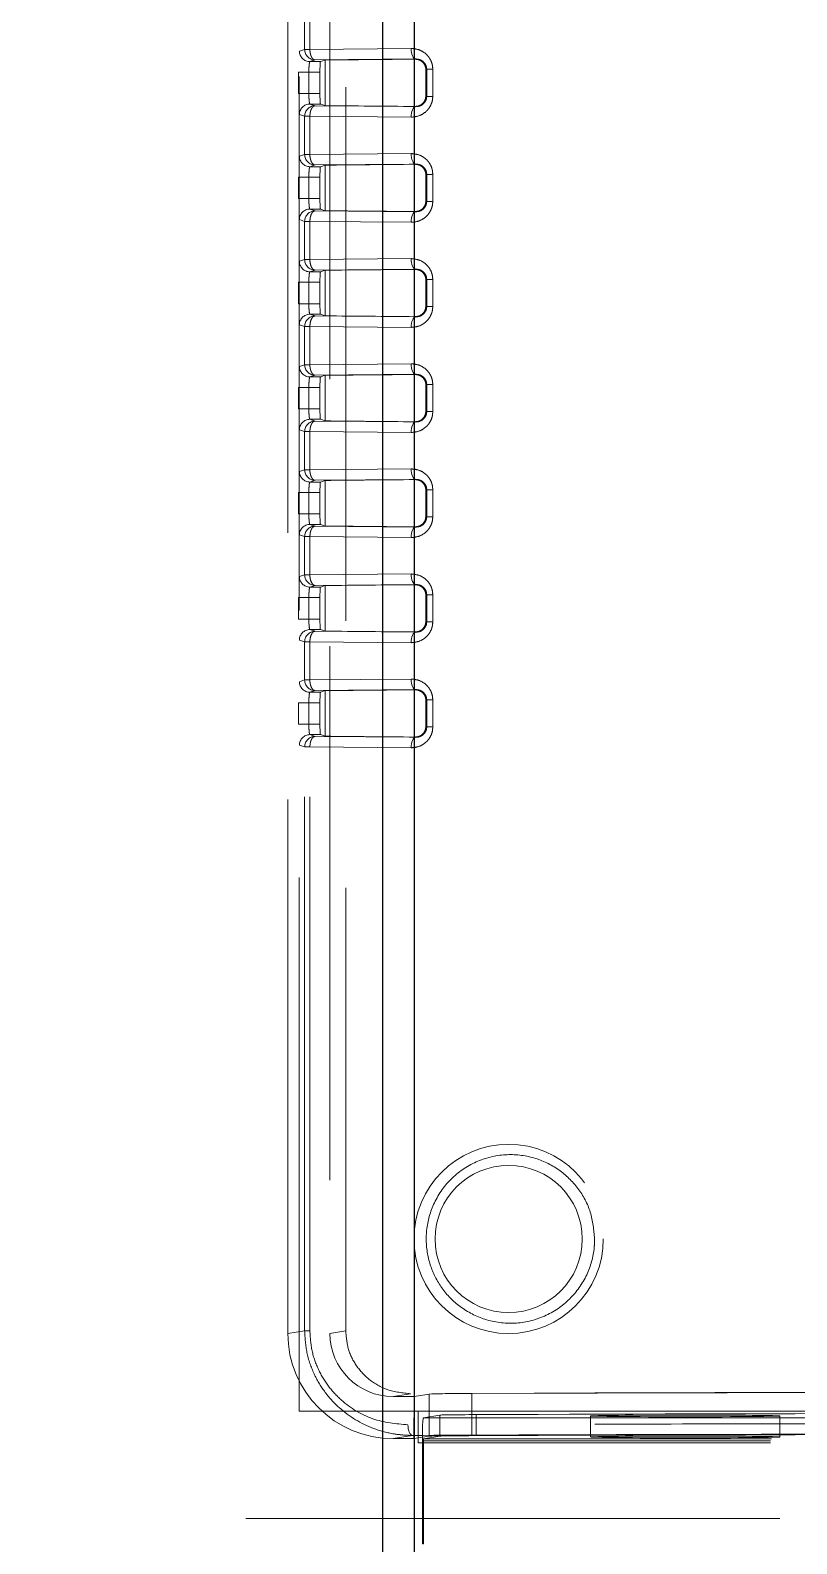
# Model space of a CAD drawing. Header units: millimetres. Extents: x 108 to 5832, y 144 to 4056.
# Drawn here: x 1152.3 to 1188.7, y 1423.6 to 1495.6 of the extents above; entities that cross this region are included whole.
import ezdxf

# ---------------------------------------------------------------- set-up
doc = ezdxf.new("R2010")
doc.units = ezdxf.units.MM
doc.header["$LTSCALE"] = 20
doc.linetypes.add('HIDDEN', pattern=[1.905, 1.27, -0.635])

msp = doc.modelspace()

# ---------------------------------------------------------------- linework, layer by layer
at = {"color": 7, "linetype": 'Continuous', "lineweight": 25}
for p, q in [((1169.002, 1594.914), (1169.002, 1406.314)), ((1170.502, 1593.414), (1170.502, 1407.814))]:
    msp.add_line(p, q, dxfattribs=at)
at = {"color": 1, "linetype": 'HIDDEN', "lineweight": 18}
for p, q in [((1164.502, 1433.612), (1164.502, 1580.621)), ((1166.505, 1580.616), (1166.505, 1433.613)), ((1165.041, 1429.914), (1165.041, 1578.791)), ((1167.253, 1569.114), (1167.253, 1433.738)), ((1165.299, 1494.705), (1165.299, 1496.524)), ((1165.55, 1494.705), (1165.55, 1496.524)), ((1170.361, 1494.749), (1165.55, 1494.705)), ((1165.299, 1494.705), (1165.053, 1494.623)), ((1165.55, 1494.705), (1165.299, 1494.705)), ((1165.552, 1494.123), (1165.798, 1494.205)), ((1166.054, 1494.123), (1165.552, 1494.123)), ((1170.579, 1494.249), (1165.798, 1494.205)), ((1166.284, 1494.199), (1166.054, 1494.123)), ((1166.284, 1494.199), (1166.284, 1492.029)), ((1170.579, 1494.249), (1170.549, 1494.239)), ((1165.002, 1493.623), (1165.002, 1492.606)), ((1165.002, 1493.623), (1165.501, 1493.623)), ((1165.501, 1493.623), (1165.501, 1492.606)), ((1165.501, 1493.623), (1166.028, 1493.623)), ((1166.028, 1492.606), (1166.028, 1493.623)), ((1171.062, 1493.744), (1171.106, 1493.758)), ((1171.062, 1492.485), (1171.062, 1493.744)), ((1171.394, 1493.758), (1171.106, 1493.758)), ((1171.106, 1492.47), (1171.106, 1493.758)), ((1171.394, 1492.47), (1171.394, 1493.758)), ((1165.002, 1492.606), (1165.501, 1492.606)), ((1166.028, 1492.606), (1165.501, 1492.606)), ((1165.552, 1492.106), (1166.054, 1492.106)), ((1165.798, 1492.024), (1165.552, 1492.106)), ((1165.798, 1492.024), (1170.579, 1491.98)), ((1166.054, 1492.106), (1166.284, 1492.029)), ((1170.549, 1491.99), (1170.579, 1491.98)), ((1171.106, 1492.47), (1171.062, 1492.485)), ((1171.394, 1492.47), (1171.106, 1492.47)), ((1165.053, 1491.606), (1165.299, 1491.524)), ((1165.299, 1491.524), (1165.55, 1491.524)), ((1165.299, 1489.705), (1165.299, 1491.524)), ((1165.55, 1489.705), (1165.55, 1491.524)), ((1165.55, 1491.524), (1170.361, 1491.48)), ((1165.299, 1489.705), (1165.053, 1489.623)), ((1165.55, 1489.705), (1165.299, 1489.705)), ((1170.361, 1489.749), (1165.55, 1489.705)), ((1165.552, 1489.123), (1165.798, 1489.205)), ((1166.054, 1489.123), (1165.552, 1489.123)), ((1170.579, 1489.249), (1165.798, 1489.205)), ((1166.284, 1489.199), (1166.054, 1489.123)), ((1166.284, 1489.199), (1166.284, 1487.029)), ((1170.579, 1489.249), (1170.549, 1489.239)), ((1165.002, 1488.623), (1165.002, 1487.606)), ((1165.002, 1488.623), (1165.501, 1488.623)), ((1165.501, 1488.623), (1165.501, 1487.606)), ((1165.501, 1488.623), (1166.028, 1488.623)), ((1166.028, 1487.606), (1166.028, 1488.623)), ((1171.062, 1488.744), (1171.106, 1488.758)), ((1171.062, 1487.485), (1171.062, 1488.744)), ((1171.394, 1488.758), (1171.106, 1488.758)), ((1171.106, 1487.47), (1171.106, 1488.758)), ((1171.394, 1487.47), (1171.394, 1488.758)), ((1165.002, 1487.606), (1165.501, 1487.606)), ((1166.028, 1487.606), (1165.501, 1487.606)), ((1165.798, 1487.024), (1165.552, 1487.106)), ((1165.552, 1487.106), (1166.054, 1487.106)), ((1165.798, 1487.024), (1170.579, 1486.98)), ((1166.054, 1487.106), (1166.284, 1487.029)), ((1170.549, 1486.99), (1170.579, 1486.98)), ((1171.106, 1487.47), (1171.062, 1487.485)), ((1171.394, 1487.47), (1171.106, 1487.47)), ((1165.053, 1486.606), (1165.299, 1486.524)), ((1165.299, 1486.524), (1165.55, 1486.524)), ((1165.299, 1484.705), (1165.299, 1486.524)), ((1165.55, 1484.705), (1165.55, 1486.524)), ((1165.55, 1486.524), (1170.361, 1486.48)), ((1165.299, 1484.705), (1165.053, 1484.623)), ((1165.55, 1484.705), (1165.299, 1484.705)), ((1170.361, 1484.749), (1165.55, 1484.705)), ((1165.552, 1484.123), (1165.798, 1484.205)), ((1166.054, 1484.123), (1165.552, 1484.123)), ((1170.579, 1484.249), (1165.798, 1484.205)), ((1166.284, 1484.199), (1166.054, 1484.123)), ((1166.284, 1484.199), (1166.284, 1482.029)), ((1170.579, 1484.249), (1170.549, 1484.239)), ((1165.002, 1483.623), (1165.002, 1482.606)), ((1165.002, 1483.623), (1165.501, 1483.623)), ((1165.501, 1483.623), (1165.501, 1482.606)), ((1165.501, 1483.623), (1166.028, 1483.623)), ((1166.028, 1482.606), (1166.028, 1483.623)), ((1171.062, 1483.744), (1171.106, 1483.758)), ((1171.062, 1482.485), (1171.062, 1483.744)), ((1171.394, 1483.758), (1171.106, 1483.758)), ((1171.106, 1482.47), (1171.106, 1483.758)), ((1171.394, 1482.47), (1171.394, 1483.758)), ((1165.002, 1482.606), (1165.501, 1482.606)), ((1166.028, 1482.606), (1165.501, 1482.606)), ((1171.106, 1482.47), (1171.062, 1482.485)), ((1165.798, 1482.024), (1165.552, 1482.106)), ((1165.552, 1482.106), (1166.054, 1482.106)), ((1165.798, 1482.024), (1170.579, 1481.98)), ((1166.054, 1482.106), (1166.284, 1482.029)), ((1170.549, 1481.99), (1170.579, 1481.98)), ((1171.394, 1482.47), (1171.106, 1482.47)), ((1165.053, 1481.606), (1165.299, 1481.524)), ((1165.299, 1481.524), (1165.55, 1481.524)), ((1165.299, 1479.705), (1165.299, 1481.524)), ((1165.55, 1479.705), (1165.55, 1481.524)), ((1165.55, 1481.524), (1170.361, 1481.48)), ((1165.299, 1479.705), (1165.053, 1479.623)), ((1165.55, 1479.705), (1165.299, 1479.705)), ((1170.361, 1479.749), (1165.55, 1479.705)), ((1165.552, 1479.123), (1165.798, 1479.205)), ((1166.054, 1479.123), (1165.552, 1479.123)), ((1170.579, 1479.249), (1165.798, 1479.205)), ((1166.284, 1479.199), (1166.054, 1479.123)), ((1166.284, 1479.199), (1166.284, 1477.029)), ((1170.579, 1479.249), (1170.549, 1479.239)), ((1165.002, 1478.623), (1165.002, 1477.606)), ((1165.002, 1478.623), (1165.501, 1478.623)), ((1165.501, 1478.623), (1165.501, 1477.606)), ((1165.501, 1478.623), (1166.028, 1478.623)), ((1166.028, 1477.606), (1166.028, 1478.623)), ((1171.062, 1478.744), (1171.106, 1478.758)), ((1171.062, 1477.485), (1171.062, 1478.744)), ((1171.394, 1478.758), (1171.106, 1478.758)), ((1171.106, 1477.47), (1171.106, 1478.758)), ((1171.394, 1477.47), (1171.394, 1478.758)), ((1165.002, 1477.606), (1165.501, 1477.606)), ((1166.028, 1477.606), (1165.501, 1477.606)), ((1171.106, 1477.47), (1171.062, 1477.485)), ((1171.394, 1477.47), (1171.106, 1477.47)), ((1165.552, 1477.106), (1166.054, 1477.106)), ((1165.798, 1477.024), (1165.552, 1477.106)), ((1165.798, 1477.024), (1170.579, 1476.979)), ((1166.054, 1477.106), (1166.284, 1477.029)), ((1170.549, 1476.99), (1170.579, 1476.979)), ((1165.053, 1476.606), (1165.299, 1476.524)), ((1165.299, 1476.524), (1165.55, 1476.524)), ((1165.299, 1474.705), (1165.299, 1476.524)), ((1165.55, 1474.705), (1165.55, 1476.524)), ((1165.55, 1476.524), (1170.361, 1476.48)), ((1165.299, 1474.705), (1165.053, 1474.623)), ((1165.55, 1474.705), (1165.299, 1474.705)), ((1170.361, 1474.749), (1165.55, 1474.705)), ((1165.552, 1474.123), (1165.798, 1474.205)), ((1166.054, 1474.123), (1165.552, 1474.123)), ((1170.579, 1474.249), (1165.798, 1474.205)), ((1166.284, 1474.199), (1166.054, 1474.123)), ((1166.284, 1474.199), (1166.284, 1472.029)), ((1170.579, 1474.249), (1170.549, 1474.239)), ((1165.002, 1473.623), (1165.002, 1472.606)), ((1165.002, 1473.623), (1165.501, 1473.623)), ((1165.501, 1473.623), (1165.501, 1472.606)), ((1165.501, 1473.623), (1166.028, 1473.623)), ((1166.028, 1472.606), (1166.028, 1473.623)), ((1171.062, 1473.744), (1171.106, 1473.758)), ((1171.062, 1472.485), (1171.062, 1473.744)), ((1171.394, 1473.758), (1171.106, 1473.758)), ((1171.106, 1472.47), (1171.106, 1473.758)), ((1171.394, 1472.47), (1171.394, 1473.758)), ((1165.002, 1472.606), (1165.501, 1472.606)), ((1166.028, 1472.606), (1165.501, 1472.606)), ((1171.106, 1472.47), (1171.062, 1472.485)), ((1171.394, 1472.47), (1171.106, 1472.47)), ((1165.552, 1472.106), (1166.054, 1472.106)), ((1165.798, 1472.024), (1165.552, 1472.106)), ((1165.798, 1472.024), (1170.579, 1471.979)), ((1166.054, 1472.106), (1166.284, 1472.029)), ((1170.549, 1471.99), (1170.579, 1471.979)), ((1165.053, 1471.606), (1165.299, 1471.524)), ((1165.299, 1471.524), (1165.55, 1471.524)), ((1165.299, 1469.705), (1165.299, 1471.524)), ((1165.55, 1469.705), (1165.55, 1471.524)), ((1165.55, 1471.524), (1170.361, 1471.48)), ((1165.299, 1469.705), (1165.053, 1469.623)), ((1165.55, 1469.705), (1165.299, 1469.705)), ((1170.361, 1469.749), (1165.55, 1469.705)), ((1165.552, 1469.123), (1165.798, 1469.205)), ((1166.054, 1469.123), (1165.552, 1469.123)), ((1170.579, 1469.249), (1165.798, 1469.205)), ((1166.284, 1469.199), (1166.054, 1469.123)), ((1166.284, 1469.199), (1166.284, 1467.029)), ((1170.579, 1469.249), (1170.549, 1469.239)), ((1165.002, 1468.623), (1165.002, 1467.606)), ((1165.002, 1468.623), (1165.501, 1468.623)), ((1165.501, 1468.623), (1165.501, 1467.606)), ((1165.501, 1468.623), (1166.028, 1468.623)), ((1166.028, 1467.606), (1166.028, 1468.623)), ((1171.062, 1468.743), (1171.106, 1468.758)), ((1171.062, 1467.485), (1171.062, 1468.743)), ((1171.394, 1468.758), (1171.106, 1468.758)), ((1171.106, 1467.47), (1171.106, 1468.758)), ((1171.394, 1467.47), (1171.394, 1468.758)), ((1165.002, 1467.606), (1165.501, 1467.606)), ((1166.028, 1467.606), (1165.501, 1467.606)), ((1171.106, 1467.47), (1171.062, 1467.485)), ((1171.394, 1467.47), (1171.106, 1467.47)), ((1165.552, 1467.106), (1166.054, 1467.106)), ((1165.798, 1467.024), (1165.552, 1467.106)), ((1165.798, 1467.024), (1170.579, 1466.979)), ((1166.054, 1467.106), (1166.284, 1467.029)), ((1170.549, 1466.99), (1170.579, 1466.979)), ((1165.053, 1466.606), (1165.299, 1466.524)), ((1165.299, 1466.524), (1165.55, 1466.524)), ((1165.299, 1464.705), (1165.299, 1466.524)), ((1165.55, 1464.705), (1165.55, 1466.524)), ((1165.55, 1466.524), (1170.361, 1466.48)), ((1165.299, 1464.705), (1165.053, 1464.623)), ((1165.55, 1464.705), (1165.299, 1464.705)), ((1170.361, 1464.749), (1165.55, 1464.705)), ((1165.552, 1464.123), (1165.798, 1464.205)), ((1166.054, 1464.123), (1165.552, 1464.123)), ((1170.579, 1464.249), (1165.798, 1464.205)), ((1166.284, 1464.199), (1166.054, 1464.123)), ((1166.284, 1464.199), (1166.284, 1462.029)), ((1170.579, 1464.249), (1170.549, 1464.239)), ((1165.002, 1463.623), (1165.002, 1462.606)), ((1165.002, 1463.623), (1165.501, 1463.623)), ((1165.501, 1463.623), (1165.501, 1462.606)), ((1165.501, 1463.623), (1166.028, 1463.623)), ((1166.028, 1462.606), (1166.028, 1463.623)), ((1171.062, 1463.743), (1171.106, 1463.758)), ((1171.062, 1462.485), (1171.062, 1463.743)), ((1171.394, 1463.758), (1171.106, 1463.758)), ((1171.106, 1462.47), (1171.106, 1463.758)), ((1171.394, 1462.47), (1171.394, 1463.758)), ((1165.002, 1462.606), (1165.501, 1462.606)), ((1166.028, 1462.606), (1165.501, 1462.606)), ((1171.106, 1462.47), (1171.062, 1462.485)), ((1171.394, 1462.47), (1171.106, 1462.47)), ((1165.053, 1461.606), (1165.299, 1461.524)), ((1165.798, 1462.024), (1165.552, 1462.106)), ((1165.552, 1462.106), (1166.054, 1462.106)), ((1165.798, 1462.024), (1170.579, 1461.979)), ((1166.054, 1462.106), (1166.284, 1462.029)), ((1170.549, 1461.99), (1170.579, 1461.979)), ((1165.299, 1461.524), (1165.55, 1461.524)), ((1165.299, 1433.745), (1165.299, 1461.524)), ((1165.55, 1433.745), (1165.55, 1461.524)), ((1165.55, 1461.524), (1170.361, 1461.48)), ((1164.502, 1433.612), (1165.299, 1433.745)), ((1165.55, 1433.745), (1165.299, 1433.745)), ((1166.505, 1433.613), (1167.253, 1433.738)), ((1169.508, 1430.614), (1170.342, 1430.753)), ((1170.502, 1430.614), (1171.227, 1430.735)), ((1171.227, 1430.735), (1171.227, 1428.735)), ((1173.255, 1430.761), (1173.255, 1428.761)), ((1169.508, 1430.614), (1170.502, 1430.614)), ((1170.502, 1430.614), (1170.501, 1428.614)), ((1169.002, 1429.914), (1165.041, 1429.914)), ((1169.002, 1429.914), (1419.002, 1429.914)), ((1170.702, 1428.414), (1170.702, 1429.914)), ((1170.949, 1429.605), (1171.727, 1429.735)), ((1170.949, 1429.605), (1416.055, 1429.605)), ((1171.727, 1428.735), (1171.727, 1429.735)), ((1173.465, 1429.757), (1173.465, 1428.757)), ((1178.902, 1429.694), (1178.902, 1428.694)), ((1187.902, 1428.694), (1187.902, 1429.694)), ((1169.507, 1428.614), (1170.431, 1428.768)), ((1170.501, 1428.614), (1169.507, 1428.614)), ((1171.227, 1428.735), (1170.501, 1428.614)), ((1416.107, 1428.605), (1170.898, 1428.605)), ((1170.898, 1423.614), (1170.898, 1428.605)), ((1170.955, 1428.606), (1170.95, 1428.506)), ((1170.95, 1428.506), (1170.95, 1428.414)), ((1416.055, 1428.506), (1170.95, 1428.506)), ((1171.727, 1428.735), (1170.955, 1428.606)), ((1416.05, 1428.606), (1170.955, 1428.606)), ((1170.95, 1428.414), (1170.702, 1428.414)), ((1170.95, 1428.414), (1170.95, 1423.614)), ((1416.055, 1428.414), (1170.95, 1428.414)), ((1454.602, 1424.814), (1131.502, 1424.814)), ((1170.898, 1423.614), (1170.95, 1423.614))]:
    msp.add_line(p, q, dxfattribs=at)
at = {"color": 1, "linetype": 'HIDDEN', "lineweight": 18, "flags": 128}
for points in [[(1170.361, 1494.749), (1170.366, 1494.652), (1170.379, 1494.559), (1170.399, 1494.473), (1170.426, 1494.398), (1170.459, 1494.336), (1170.497, 1494.289), (1170.537, 1494.26), (1170.579, 1494.249)], [(1170.361, 1491.48), (1170.366, 1491.576), (1170.379, 1491.669), (1170.399, 1491.755), (1170.426, 1491.83), (1170.459, 1491.893), (1170.497, 1491.939), (1170.537, 1491.969), (1170.579, 1491.98)], [(1170.361, 1489.749), (1170.366, 1489.652), (1170.379, 1489.559), (1170.399, 1489.473), (1170.426, 1489.398), (1170.459, 1489.336), (1170.497, 1489.289), (1170.537, 1489.26), (1170.579, 1489.249)], [(1170.361, 1486.48), (1170.366, 1486.576), (1170.379, 1486.669), (1170.399, 1486.755), (1170.426, 1486.83), (1170.459, 1486.893), (1170.497, 1486.939), (1170.537, 1486.969), (1170.579, 1486.98)], [(1170.361, 1484.749), (1170.366, 1484.652), (1170.379, 1484.559), (1170.399, 1484.473), (1170.426, 1484.398), (1170.459, 1484.336), (1170.497, 1484.289), (1170.537, 1484.26), (1170.579, 1484.249)], [(1170.361, 1481.48), (1170.366, 1481.576), (1170.379, 1481.669), (1170.399, 1481.755), (1170.426, 1481.83), (1170.459, 1481.893), (1170.497, 1481.939), (1170.537, 1481.969), (1170.579, 1481.98)], [(1170.361, 1479.749), (1170.366, 1479.652), (1170.379, 1479.559), (1170.399, 1479.473), (1170.426, 1479.398), (1170.459, 1479.336), (1170.497, 1479.289), (1170.537, 1479.26), (1170.579, 1479.249)], [(1170.361, 1476.48), (1170.366, 1476.576), (1170.379, 1476.669), (1170.399, 1476.755), (1170.426, 1476.83), (1170.459, 1476.893), (1170.497, 1476.939), (1170.537, 1476.969), (1170.579, 1476.979)], [(1170.361, 1474.749), (1170.366, 1474.652), (1170.379, 1474.559), (1170.399, 1474.473), (1170.426, 1474.398), (1170.459, 1474.336), (1170.497, 1474.289), (1170.537, 1474.26), (1170.579, 1474.249)], [(1170.361, 1471.48), (1170.366, 1471.576), (1170.379, 1471.669), (1170.399, 1471.755), (1170.426, 1471.83), (1170.459, 1471.893), (1170.497, 1471.939), (1170.537, 1471.969), (1170.579, 1471.979)], [(1170.361, 1469.749), (1170.366, 1469.652), (1170.379, 1469.559), (1170.399, 1469.473), (1170.426, 1469.398), (1170.459, 1469.336), (1170.497, 1469.289), (1170.537, 1469.26), (1170.579, 1469.249)], [(1170.361, 1466.48), (1170.366, 1466.576), (1170.379, 1466.669), (1170.399, 1466.755), (1170.426, 1466.83), (1170.459, 1466.893), (1170.497, 1466.939), (1170.537, 1466.969), (1170.579, 1466.979)], [(1170.361, 1464.749), (1170.366, 1464.652), (1170.379, 1464.559), (1170.399, 1464.473), (1170.426, 1464.398), (1170.459, 1464.336), (1170.497, 1464.289), (1170.537, 1464.26), (1170.579, 1464.249)], [(1170.361, 1461.48), (1170.366, 1461.576), (1170.379, 1461.669), (1170.399, 1461.755), (1170.426, 1461.83), (1170.459, 1461.893), (1170.497, 1461.939), (1170.537, 1461.969), (1170.579, 1461.979)], [(1173.255, 1430.761), (1176.218, 1430.772), (1179.233, 1430.783), (1182.295, 1430.792), (1185.398, 1430.799), (1188.537, 1430.806), (1191.706, 1430.812), (1194.9, 1430.816), (1198.112, 1430.819)], [(1170.212, 1429.268), (1170.217, 1429.171), (1170.229, 1429.078), (1170.25, 1428.992), (1170.277, 1428.916), (1170.31, 1428.854), (1170.348, 1428.807), (1170.389, 1428.778), (1170.431, 1428.768)], [(1198.112, 1428.819), (1194.9, 1428.816), (1191.706, 1428.812), (1188.537, 1428.806), (1185.398, 1428.8), (1182.295, 1428.792), (1179.233, 1428.783), (1176.218, 1428.773), (1173.255, 1428.761)]]:
    msp.add_lwpolyline(points, dxfattribs=at)
at = {"color": 1, "linetype": 'HIDDEN', "lineweight": 18}
for radius in [4.5, 3.5]:
    msp.add_circle((1175.002, 1438.114), radius, dxfattribs=at)
for centre, radius, start, end in [((1165.553, 1494.623), 0.5, 180.03889, 269.88592), ((1165.799, 1494.705), 0.5, 180.02516, 269.89965), ((1165.553, 1491.606), 0.5, 90.08687, 179.97465), ((1165.799, 1491.523), 0.5, 90.11408, 179.96111), ((1165.799, 1489.705), 0.5, 180.02516, 269.89965), ((1165.553, 1489.623), 0.5, 180.03889, 269.88592), ((1165.553, 1486.606), 0.5, 90.08687, 179.97465), ((1165.799, 1486.523), 0.5, 90.11408, 179.96111), ((1165.799, 1484.705), 0.5, 180.02516, 269.89965), ((1165.553, 1484.623), 0.5, 180.03889, 269.88592), ((1165.553, 1481.606), 0.5, 90.08687, 179.97465), ((1165.799, 1481.523), 0.5, 90.11408, 179.96111), ((1165.553, 1479.623), 0.5, 180.03889, 269.88592), ((1165.799, 1479.705), 0.5, 180.02516, 269.89965), ((1165.553, 1476.606), 0.5, 90.08687, 179.97465), ((1165.799, 1476.523), 0.5, 90.11408, 179.96111), ((1165.553, 1474.623), 0.5, 180.03889, 269.88592), ((1165.799, 1474.705), 0.5, 180.02516, 269.89965), ((1165.553, 1471.606), 0.5, 90.08687, 179.97465), ((1165.799, 1471.523), 0.5, 90.11408, 179.96111), ((1165.553, 1469.623), 0.5, 180.03889, 269.88592), ((1165.799, 1469.705), 0.5, 180.02516, 269.89965), ((1165.553, 1466.605), 0.5, 90.09257, 179.96895), ((1165.799, 1466.523), 0.5, 90.11408, 179.96111), ((1165.553, 1464.623), 0.5, 180.03889, 269.88592), ((1165.799, 1464.705), 0.5, 180.01738, 269.90744), ((1165.553, 1461.606), 0.5, 90.09256, 179.98262), ((1165.799, 1461.523), 0.5, 90.11408, 179.96111), ((1172.961, 1375.064), 55.698, 89.69774, 91.78412), ((1172.956, 1373.234), 55.528, 89.69117, 91.78396)]:
    msp.add_arc(centre, radius, start, end, dxfattribs=at)
for centre, major_axis, ratio, start_param, end_param in [((1166.054, 1493.623), (0, 0.5), 0.052408, 0.017453, 1.570796), ((1204.502, 1493.028), (77.227, 0), 0.017455, 2.026013, 2.088502), ((1166.054, 1492.606), (0, 0.5), 0.052408, 1.570796, 3.124139), ((1204.502, 1493.2), (77.227, 0), 0.017455, 4.194684, 4.257172), ((1166.054, 1488.623), (0, 0.5), 0.052408, 0.017453, 1.570796), ((1204.502, 1488.028), (77.227, 0), 0.017455, 2.026013, 2.088502), ((1166.054, 1487.606), (0, 0.5), 0.052408, 1.570796, 3.124139), ((1204.502, 1488.2), (77.227, 0), 0.017455, 4.194684, 4.257172), ((1166.054, 1483.623), (0, 0.5), 0.052408, 0.017453, 1.570796), ((1204.502, 1483.028), (77.227, 0), 0.017455, 2.026013, 2.088502), ((1166.054, 1482.606), (0, 0.5), 0.052408, 1.570796, 3.124139), ((1204.502, 1483.2), (77.227, 0), 0.017455, 4.194684, 4.257172), ((1166.054, 1478.623), (0, 0.5), 0.052408, 0.017453, 1.570796), ((1204.502, 1478.028), (77.227, 0), 0.017455, 2.026013, 2.088502), ((1166.054, 1477.606), (0, 0.5), 0.052408, 1.570796, 3.124139), ((1204.502, 1478.2), (77.227, 0), 0.017455, 4.194684, 4.257172), ((1166.054, 1473.623), (0, 0.5), 0.052408, 0.017453, 1.570796), ((1204.502, 1473.028), (77.227, 0), 0.017455, 2.026013, 2.088502), ((1166.054, 1472.606), (0, 0.5), 0.052408, 1.570796, 3.124139), ((1204.502, 1473.2), (77.227, 0), 0.017455, 4.194684, 4.257172), ((1166.054, 1468.623), (0, 0.5), 0.052408, 0.017453, 1.570796), ((1204.502, 1468.028), (77.227, 0), 0.017455, 2.026013, 2.088502), ((1166.054, 1467.606), (0, 0.5), 0.052408, 1.570796, 3.124139), ((1204.502, 1468.2), (77.227, 0), 0.017455, 4.194684, 4.257172), ((1166.054, 1463.623), (0, 0.5), 0.052408, 0.017453, 1.570796), ((1204.502, 1463.028), (77.227, 0), 0.017455, 2.026013, 2.088502), ((1166.054, 1462.606), (0, 0.5), 0.052408, 1.570796, 3.124139), ((1204.502, 1463.2), (77.227, 0), 0.017455, 4.194684, 4.257172), ((1169.509, 1433.614), (4.939, 0.822), 0.998592, 2.976816, 4.547156), ((1169.509, 1433.614), (2.963, 0.493), 0.998592, 2.976816, 4.547156), ((1204.502, 1430.159), (76.227, 0), 0.008727, 1.570796, 2.035478), ((1170.95, 1428.605), (0, 1), 0.052408, 0.008727, 1.570796), ((1174.722, 1429.733), (3, 0), 0.008727, 2.003395, 3.089233), ((1205.002, 1429.161), (75.227, 0), 0.008727, 1.662219, 2.003395), ((1174.722, 1428.733), (3, 0), 0.008727, 2.003395, 3.089233), ((1205.002, 1428.161), (75.227, 0), 0.008727, 1.662219, 2.003395)]:
    msp.add_ellipse(centre, major_axis=major_axis, ratio=ratio, start_param=start_param, end_param=end_param, dxfattribs=at)
for centre in [(1183.402, 1429.694), (1183.402, 1428.694)]:
    msp.add_ellipse(centre, major_axis=(4.5, 0), ratio=0.008727, dxfattribs=at)
for points, knots in [([(1171.394, 1493.758), (1171.389, 1493.828), (1171.381, 1493.968), (1171.311, 1494.166), (1171.207, 1494.343), (1171.025, 1494.539), (1170.74, 1494.714), (1170.487, 1494.737), (1170.361, 1494.749)], [0, 0, 0, 0, 0.12486, 0.25045, 0.373895, 0.500774, 0.75036, 1, 1, 1, 1]), ([(1165.552, 1494.123), (1165.548, 1494.119), (1165.541, 1494.113), (1165.528, 1494.066), (1165.514, 1493.973), (1165.503, 1493.815), (1165.502, 1493.686), (1165.501, 1493.623)], [0, 0, 0, 0, 0.154253, 0.289445, 0.50163, 0.757552, 1, 1, 1, 1]), ([(1165.798, 1494.205), (1165.798, 1494.205), (1165.797, 1494.205), (1165.794, 1494.205), (1165.787, 1494.206), (1165.773, 1494.208), (1165.745, 1494.216), (1165.709, 1494.238), (1165.665, 1494.283), (1165.618, 1494.357), (1165.58, 1494.461), (1165.555, 1494.582), (1165.551, 1494.661), (1165.55, 1494.705)], [0, 0, 0, 0, 0.00299, 0.008179, 0.025073, 0.057514, 0.116913, 0.24049, 0.347794, 0.500436, 0.694074, 0.833019, 1, 1, 1, 1]), ([(1170.549, 1494.239), (1170.613, 1494.233), (1170.741, 1494.22), (1170.909, 1494.115), (1171.022, 1493.964), (1171.06, 1493.83), (1171.062, 1493.759), (1171.062, 1493.744)], [0, 0, 0, 0, 0.255148, 0.511098, 0.744339, 0.946102, 1, 1, 1, 1]), ([(1171.106, 1493.758), (1171.104, 1493.791), (1171.1, 1493.859), (1171.066, 1493.957), (1171.013, 1494.048), (1170.916, 1494.149), (1170.768, 1494.234), (1170.643, 1494.244), (1170.579, 1494.249)], [0, 0, 0, 0, 0.101665, 0.209651, 0.327829, 0.459149, 0.722438, 1, 1, 1, 1]), ([(1165.501, 1492.606), (1165.502, 1492.543), (1165.503, 1492.413), (1165.514, 1492.255), (1165.528, 1492.163), (1165.541, 1492.115), (1165.548, 1492.109), (1165.552, 1492.106)], [0, 0, 0, 0, 0.242441, 0.498356, 0.710504, 0.845693, 1, 1, 1, 1]), ([(1165.55, 1491.524), (1165.553, 1491.582), (1165.558, 1491.673), (1165.587, 1491.79), (1165.62, 1491.872), (1165.661, 1491.94), (1165.718, 1492.004), (1165.768, 1492.016), (1165.798, 1492.024)], [0, 0, 0, 0, 0.2228234, 0.3514095, 0.5000818, 0.6187643, 0.7604066, 1, 1, 1, 1]), ([(1170.361, 1491.48), (1170.487, 1491.491), (1170.739, 1491.515), (1171.024, 1491.689), (1171.206, 1491.885), (1171.31, 1492.062), (1171.381, 1492.26), (1171.389, 1492.4), (1171.394, 1492.47)], [0, 0, 0, 0, 0.249563, 0.4985836, 0.6252374, 0.7489073, 0.8747107, 1, 1, 1, 1]), ([(1171.062, 1492.485), (1171.057, 1492.434), (1171.048, 1492.332), (1170.976, 1492.196), (1170.868, 1492.085), (1170.721, 1492.005), (1170.609, 1491.995), (1170.549, 1491.99)], [0, 0, 0, 0, 0.181683, 0.363027, 0.552222, 0.762877, 1, 1, 1, 1]), ([(1170.579, 1491.98), (1170.643, 1491.985), (1170.768, 1491.994), (1170.916, 1492.079), (1171.012, 1492.18), (1171.066, 1492.271), (1171.1, 1492.369), (1171.104, 1492.437), (1171.106, 1492.47)], [0, 0, 0, 0, 0.277491, 0.540403, 0.671837, 0.790201, 0.898217, 1, 1, 1, 1]), ([(1165.798, 1489.205), (1165.798, 1489.205), (1165.797, 1489.205), (1165.794, 1489.205), (1165.787, 1489.206), (1165.773, 1489.208), (1165.745, 1489.216), (1165.709, 1489.238), (1165.665, 1489.283), (1165.618, 1489.357), (1165.58, 1489.461), (1165.555, 1489.582), (1165.551, 1489.661), (1165.55, 1489.705)], [0, 0, 0, 0, 0.00299, 0.008179, 0.025073, 0.057514, 0.116913, 0.24049, 0.347794, 0.500436, 0.694074, 0.833019, 1, 1, 1, 1]), ([(1171.394, 1488.758), (1171.389, 1488.828), (1171.381, 1488.968), (1171.311, 1489.166), (1171.207, 1489.343), (1171.025, 1489.539), (1170.74, 1489.714), (1170.487, 1489.737), (1170.361, 1489.749)], [0, 0, 0, 0, 0.124861, 0.250385, 0.37389, 0.500771, 0.750358, 1, 1, 1, 1]), ([(1165.552, 1489.123), (1165.548, 1489.119), (1165.541, 1489.113), (1165.528, 1489.066), (1165.514, 1488.973), (1165.503, 1488.815), (1165.502, 1488.686), (1165.501, 1488.623)], [0, 0, 0, 0, 0.154278, 0.289422, 0.501614, 0.757544, 1, 1, 1, 1]), ([(1170.549, 1489.239), (1170.613, 1489.233), (1170.741, 1489.22), (1170.909, 1489.115), (1171.022, 1488.964), (1171.06, 1488.83), (1171.062, 1488.759), (1171.062, 1488.744)], [0, 0, 0, 0, 0.255148, 0.511098, 0.744339, 0.946102, 1, 1, 1, 1]), ([(1171.106, 1488.758), (1171.104, 1488.791), (1171.1, 1488.859), (1171.066, 1488.957), (1171.013, 1489.048), (1170.916, 1489.149), (1170.768, 1489.234), (1170.643, 1489.244), (1170.579, 1489.249)], [0, 0, 0, 0, 0.101665, 0.209651, 0.327829, 0.459149, 0.722438, 1, 1, 1, 1]), ([(1165.501, 1487.606), (1165.502, 1487.543), (1165.503, 1487.413), (1165.514, 1487.255), (1165.528, 1487.163), (1165.541, 1487.115), (1165.548, 1487.109), (1165.552, 1487.106)], [0, 0, 0, 0, 0.242441, 0.498356, 0.710504, 0.845693, 1, 1, 1, 1]), ([(1165.55, 1486.524), (1165.553, 1486.582), (1165.558, 1486.673), (1165.587, 1486.79), (1165.62, 1486.872), (1165.661, 1486.94), (1165.718, 1487.004), (1165.768, 1487.016), (1165.798, 1487.024)], [0, 0, 0, 0, 0.222827, 0.351277, 0.500073, 0.618758, 0.760402, 1, 1, 1, 1]), ([(1170.361, 1486.48), (1170.487, 1486.491), (1170.739, 1486.515), (1171.024, 1486.689), (1171.206, 1486.885), (1171.31, 1487.062), (1171.381, 1487.26), (1171.389, 1487.4), (1171.394, 1487.47)], [0, 0, 0, 0, 0.249563, 0.4985836, 0.6252374, 0.7489073, 0.8747107, 1, 1, 1, 1]), ([(1171.062, 1487.485), (1171.057, 1487.434), (1171.048, 1487.332), (1170.976, 1487.196), (1170.868, 1487.085), (1170.721, 1487.005), (1170.609, 1486.995), (1170.549, 1486.99)], [0, 0, 0, 0, 0.181671, 0.363005, 0.552187, 0.762891, 1, 1, 1, 1]), ([(1170.579, 1486.98), (1170.643, 1486.985), (1170.768, 1486.994), (1170.916, 1487.079), (1171.012, 1487.18), (1171.066, 1487.271), (1171.1, 1487.369), (1171.104, 1487.437), (1171.106, 1487.47)], [0, 0, 0, 0, 0.277491, 0.540403, 0.671837, 0.790201, 0.898217, 1, 1, 1, 1]), ([(1165.798, 1484.205), (1165.798, 1484.205), (1165.797, 1484.205), (1165.794, 1484.205), (1165.787, 1484.206), (1165.773, 1484.208), (1165.745, 1484.216), (1165.709, 1484.238), (1165.665, 1484.283), (1165.618, 1484.357), (1165.58, 1484.46), (1165.555, 1484.582), (1165.551, 1484.661), (1165.55, 1484.705)], [0, 0, 0, 0, 0.00299, 0.008178, 0.025072, 0.057512, 0.116907, 0.240478, 0.347777, 0.500316, 0.693946, 0.833027, 1, 1, 1, 1]), ([(1171.394, 1483.758), (1171.389, 1483.828), (1171.381, 1483.968), (1171.311, 1484.166), (1171.207, 1484.343), (1171.025, 1484.539), (1170.74, 1484.714), (1170.487, 1484.737), (1170.361, 1484.749)], [0, 0, 0, 0, 0.124861, 0.250385, 0.37389, 0.500771, 0.750358, 1, 1, 1, 1]), ([(1165.552, 1484.123), (1165.548, 1484.119), (1165.541, 1484.113), (1165.528, 1484.066), (1165.514, 1483.973), (1165.503, 1483.815), (1165.502, 1483.686), (1165.501, 1483.623)], [0, 0, 0, 0, 0.154278, 0.289422, 0.501614, 0.757544, 1, 1, 1, 1]), ([(1170.549, 1484.239), (1170.613, 1484.233), (1170.741, 1484.22), (1170.909, 1484.115), (1171.022, 1483.964), (1171.06, 1483.83), (1171.062, 1483.759), (1171.062, 1483.744)], [0, 0, 0, 0, 0.255148, 0.511098, 0.744339, 0.946102, 1, 1, 1, 1]), ([(1171.106, 1483.758), (1171.104, 1483.791), (1171.1, 1483.859), (1171.066, 1483.957), (1171.013, 1484.048), (1170.916, 1484.149), (1170.768, 1484.234), (1170.643, 1484.244), (1170.579, 1484.249)], [0, 0, 0, 0, 0.101665, 0.209651, 0.327829, 0.459149, 0.722438, 1, 1, 1, 1]), ([(1165.501, 1482.606), (1165.502, 1482.543), (1165.503, 1482.413), (1165.514, 1482.255), (1165.528, 1482.163), (1165.541, 1482.115), (1165.548, 1482.109), (1165.552, 1482.106)], [0, 0, 0, 0, 0.242441, 0.498356, 0.710504, 0.845693, 1, 1, 1, 1]), ([(1171.062, 1482.485), (1171.057, 1482.434), (1171.048, 1482.332), (1170.976, 1482.196), (1170.868, 1482.085), (1170.721, 1482.005), (1170.609, 1481.995), (1170.549, 1481.99)], [0, 0, 0, 0, 0.181671, 0.363005, 0.552187, 0.762891, 1, 1, 1, 1]), ([(1165.55, 1481.524), (1165.553, 1481.582), (1165.558, 1481.673), (1165.587, 1481.79), (1165.62, 1481.872), (1165.661, 1481.94), (1165.718, 1482.004), (1165.768, 1482.016), (1165.798, 1482.024)], [0, 0, 0, 0, 0.222827, 0.351277, 0.500073, 0.618758, 0.760402, 1, 1, 1, 1]), ([(1170.361, 1481.48), (1170.487, 1481.491), (1170.739, 1481.515), (1171.024, 1481.689), (1171.206, 1481.885), (1171.31, 1482.062), (1171.381, 1482.26), (1171.389, 1482.4), (1171.394, 1482.47)], [0, 0, 0, 0, 0.249563, 0.4985836, 0.6252374, 0.7489073, 0.8747107, 1, 1, 1, 1]), ([(1170.579, 1481.98), (1170.643, 1481.985), (1170.768, 1481.994), (1170.916, 1482.079), (1171.012, 1482.18), (1171.066, 1482.271), (1171.1, 1482.369), (1171.104, 1482.437), (1171.106, 1482.47)], [0, 0, 0, 0, 0.277487, 0.540394, 0.671826, 0.790092, 0.898219, 1, 1, 1, 1]), ([(1165.798, 1479.205), (1165.798, 1479.205), (1165.797, 1479.205), (1165.794, 1479.205), (1165.787, 1479.206), (1165.773, 1479.208), (1165.745, 1479.216), (1165.709, 1479.238), (1165.665, 1479.283), (1165.618, 1479.357), (1165.58, 1479.46), (1165.555, 1479.582), (1165.551, 1479.661), (1165.55, 1479.705)], [0, 0, 0, 0, 0.00299, 0.008178, 0.025071, 0.05751, 0.116904, 0.240428, 0.347794, 0.500329, 0.693953, 0.833031, 1, 1, 1, 1]), ([(1171.394, 1478.758), (1171.389, 1478.828), (1171.381, 1478.968), (1171.311, 1479.165), (1171.207, 1479.343), (1171.025, 1479.539), (1170.74, 1479.714), (1170.487, 1479.737), (1170.361, 1479.749)], [0, 0, 0, 0, 0.124791, 0.250382, 0.373888, 0.500769, 0.750357, 1, 1, 1, 1]), ([(1165.552, 1479.123), (1165.548, 1479.119), (1165.541, 1479.113), (1165.528, 1479.066), (1165.514, 1478.973), (1165.503, 1478.815), (1165.502, 1478.686), (1165.501, 1478.623)], [0, 0, 0, 0, 0.154278, 0.289422, 0.501614, 0.757544, 1, 1, 1, 1]), ([(1170.549, 1479.239), (1170.613, 1479.233), (1170.741, 1479.22), (1170.909, 1479.115), (1171.022, 1478.964), (1171.06, 1478.83), (1171.062, 1478.759), (1171.062, 1478.744)], [0, 0, 0, 0, 0.255148, 0.511098, 0.744339, 0.946102, 1, 1, 1, 1]), ([(1171.106, 1478.758), (1171.104, 1478.791), (1171.1, 1478.859), (1171.066, 1478.957), (1171.013, 1479.048), (1170.916, 1479.149), (1170.768, 1479.234), (1170.643, 1479.244), (1170.579, 1479.249)], [0, 0, 0, 0, 0.101665, 0.209651, 0.327829, 0.459149, 0.722438, 1, 1, 1, 1]), ([(1165.501, 1477.606), (1165.502, 1477.543), (1165.503, 1477.413), (1165.514, 1477.255), (1165.528, 1477.163), (1165.541, 1477.115), (1165.548, 1477.109), (1165.552, 1477.106)], [0, 0, 0, 0, 0.242441, 0.498356, 0.710504, 0.845693, 1, 1, 1, 1]), ([(1170.361, 1476.48), (1170.487, 1476.491), (1170.739, 1476.515), (1171.025, 1476.689), (1171.206, 1476.885), (1171.311, 1477.062), (1171.381, 1477.26), (1171.389, 1477.4), (1171.394, 1477.47)], [0, 0, 0, 0, 0.2495612, 0.49858, 0.6252329, 0.7488425, 0.8747116, 1, 1, 1, 1]), ([(1171.062, 1477.485), (1171.057, 1477.434), (1171.048, 1477.332), (1170.976, 1477.196), (1170.868, 1477.085), (1170.721, 1477.005), (1170.609, 1476.995), (1170.549, 1476.99)], [0, 0, 0, 0, 0.181671, 0.363005, 0.552187, 0.762891, 1, 1, 1, 1]), ([(1170.579, 1476.979), (1170.643, 1476.985), (1170.768, 1476.994), (1170.916, 1477.079), (1171.012, 1477.18), (1171.066, 1477.271), (1171.1, 1477.369), (1171.104, 1477.437), (1171.106, 1477.47)], [0, 0, 0, 0, 0.277489, 0.540338, 0.67184, 0.790101, 0.898223, 1, 1, 1, 1]), ([(1165.55, 1476.524), (1165.553, 1476.582), (1165.558, 1476.673), (1165.587, 1476.79), (1165.62, 1476.872), (1165.661, 1476.94), (1165.718, 1477.004), (1165.768, 1477.016), (1165.798, 1477.024)], [0, 0, 0, 0, 0.222679, 0.351269, 0.500067, 0.618753, 0.760399, 1, 1, 1, 1]), ([(1165.798, 1474.205), (1165.798, 1474.205), (1165.797, 1474.205), (1165.794, 1474.205), (1165.787, 1474.206), (1165.773, 1474.208), (1165.745, 1474.216), (1165.709, 1474.238), (1165.665, 1474.283), (1165.618, 1474.357), (1165.58, 1474.46), (1165.555, 1474.582), (1165.551, 1474.661), (1165.55, 1474.705)], [0, 0, 0, 0, 0.00299, 0.008178, 0.025071, 0.05751, 0.116904, 0.240428, 0.347794, 0.500329, 0.693953, 0.833031, 1, 1, 1, 1]), ([(1171.394, 1473.758), (1171.389, 1473.828), (1171.381, 1473.968), (1171.311, 1474.165), (1171.207, 1474.343), (1171.025, 1474.539), (1170.74, 1474.714), (1170.487, 1474.737), (1170.361, 1474.749)], [0, 0, 0, 0, 0.124794, 0.250388, 0.373896, 0.50078, 0.750341, 1, 1, 1, 1]), ([(1165.552, 1474.123), (1165.548, 1474.119), (1165.541, 1474.113), (1165.528, 1474.066), (1165.514, 1473.973), (1165.503, 1473.815), (1165.502, 1473.686), (1165.501, 1473.623)], [0, 0, 0, 0, 0.154288, 0.289439, 0.501734, 0.75768, 1, 1, 1, 1]), ([(1170.549, 1474.239), (1170.613, 1474.233), (1170.741, 1474.22), (1170.909, 1474.115), (1171.022, 1473.963), (1171.06, 1473.83), (1171.062, 1473.759), (1171.062, 1473.744)], [0, 0, 0, 0, 0.255154, 0.511111, 0.744469, 0.9461, 1, 1, 1, 1]), ([(1171.106, 1473.758), (1171.104, 1473.791), (1171.1, 1473.859), (1171.066, 1473.957), (1171.013, 1474.048), (1170.916, 1474.149), (1170.768, 1474.234), (1170.643, 1474.244), (1170.579, 1474.249)], [0, 0, 0, 0, 0.101665, 0.209651, 0.327829, 0.459149, 0.722438, 1, 1, 1, 1]), ([(1165.501, 1472.606), (1165.502, 1472.543), (1165.503, 1472.413), (1165.514, 1472.255), (1165.528, 1472.163), (1165.541, 1472.115), (1165.548, 1472.109), (1165.552, 1472.106)], [0, 0, 0, 0, 0.242441, 0.498356, 0.710504, 0.845693, 1, 1, 1, 1]), ([(1170.361, 1471.48), (1170.487, 1471.491), (1170.739, 1471.515), (1171.025, 1471.689), (1171.206, 1471.885), (1171.311, 1472.062), (1171.381, 1472.259), (1171.389, 1472.4), (1171.394, 1472.47)], [0, 0, 0, 0, 0.249579, 0.498615, 0.625277, 0.748895, 0.874773, 1, 1, 1, 1]), ([(1171.062, 1472.485), (1171.057, 1472.434), (1171.048, 1472.332), (1170.976, 1472.196), (1170.868, 1472.085), (1170.721, 1472.005), (1170.609, 1471.995), (1170.549, 1471.99)], [0, 0, 0, 0, 0.181671, 0.363005, 0.552187, 0.762891, 1, 1, 1, 1]), ([(1170.579, 1471.979), (1170.643, 1471.985), (1170.768, 1471.994), (1170.916, 1472.079), (1171.012, 1472.18), (1171.066, 1472.271), (1171.1, 1472.369), (1171.104, 1472.437), (1171.106, 1472.47)], [0, 0, 0, 0, 0.2775228, 0.5404033, 0.6719214, 0.7901975, 0.8983326, 1, 1, 1, 1]), ([(1165.55, 1471.524), (1165.553, 1471.582), (1165.558, 1471.673), (1165.587, 1471.79), (1165.62, 1471.872), (1165.661, 1471.94), (1165.718, 1472.004), (1165.768, 1472.016), (1165.798, 1472.024)], [0, 0, 0, 0, 0.222679, 0.351269, 0.500067, 0.618753, 0.760399, 1, 1, 1, 1]), ([(1165.798, 1469.205), (1165.798, 1469.205), (1165.797, 1469.205), (1165.794, 1469.205), (1165.787, 1469.206), (1165.773, 1469.208), (1165.745, 1469.216), (1165.709, 1469.238), (1165.665, 1469.283), (1165.618, 1469.357), (1165.58, 1469.46), (1165.555, 1469.582), (1165.551, 1469.661), (1165.55, 1469.705)], [0, 0, 0, 0, 0.00299, 0.008178, 0.025071, 0.05751, 0.116904, 0.240428, 0.347794, 0.500329, 0.693953, 0.833031, 1, 1, 1, 1]), ([(1171.394, 1468.758), (1171.389, 1468.828), (1171.381, 1468.968), (1171.311, 1469.165), (1171.207, 1469.343), (1171.025, 1469.539), (1170.74, 1469.714), (1170.487, 1469.737), (1170.361, 1469.749)], [0, 0, 0, 0, 0.124794, 0.250388, 0.373896, 0.50078, 0.750341, 1, 1, 1, 1]), ([(1165.552, 1469.123), (1165.548, 1469.119), (1165.541, 1469.113), (1165.528, 1469.066), (1165.514, 1468.973), (1165.503, 1468.815), (1165.502, 1468.686), (1165.501, 1468.623)], [0, 0, 0, 0, 0.154288, 0.289439, 0.501734, 0.75768, 1, 1, 1, 1]), ([(1170.549, 1469.239), (1170.613, 1469.233), (1170.741, 1469.22), (1170.909, 1469.115), (1171.022, 1468.963), (1171.06, 1468.83), (1171.062, 1468.758), (1171.062, 1468.743)], [0, 0, 0, 0, 0.255118, 0.511038, 0.744363, 0.945965, 1, 1, 1, 1]), ([(1171.106, 1468.758), (1171.104, 1468.791), (1171.1, 1468.859), (1171.066, 1468.957), (1171.013, 1469.048), (1170.916, 1469.149), (1170.768, 1469.234), (1170.643, 1469.244), (1170.579, 1469.249)], [0, 0, 0, 0, 0.101665, 0.209651, 0.327829, 0.459149, 0.722438, 1, 1, 1, 1]), ([(1165.501, 1467.606), (1165.502, 1467.543), (1165.503, 1467.413), (1165.514, 1467.255), (1165.528, 1467.163), (1165.541, 1467.115), (1165.548, 1467.109), (1165.552, 1467.106)], [0, 0, 0, 0, 0.242441, 0.498356, 0.710504, 0.845693, 1, 1, 1, 1]), ([(1170.361, 1466.48), (1170.487, 1466.491), (1170.739, 1466.515), (1171.025, 1466.689), (1171.206, 1466.885), (1171.311, 1467.062), (1171.381, 1467.259), (1171.389, 1467.4), (1171.394, 1467.47)], [0, 0, 0, 0, 0.249579, 0.498615, 0.625277, 0.748895, 0.874773, 1, 1, 1, 1]), ([(1171.062, 1467.485), (1171.057, 1467.434), (1171.048, 1467.332), (1170.976, 1467.196), (1170.868, 1467.085), (1170.721, 1467.005), (1170.609, 1466.995), (1170.549, 1466.99)], [0, 0, 0, 0, 0.181671, 0.363005, 0.552187, 0.762891, 1, 1, 1, 1]), ([(1170.579, 1466.979), (1170.643, 1466.985), (1170.768, 1466.994), (1170.916, 1467.079), (1171.012, 1467.18), (1171.066, 1467.271), (1171.1, 1467.369), (1171.104, 1467.437), (1171.106, 1467.47)], [0, 0, 0, 0, 0.2775228, 0.5404033, 0.6719214, 0.7901975, 0.8983326, 1, 1, 1, 1]), ([(1165.55, 1466.524), (1165.553, 1466.582), (1165.558, 1466.673), (1165.587, 1466.79), (1165.62, 1466.872), (1165.661, 1466.94), (1165.718, 1467.004), (1165.768, 1467.016), (1165.798, 1467.024)], [0, 0, 0, 0, 0.2226844, 0.3512776, 0.5000795, 0.6186695, 0.7603932, 1, 1, 1, 1]), ([(1165.798, 1464.205), (1165.798, 1464.205), (1165.797, 1464.205), (1165.794, 1464.205), (1165.787, 1464.205), (1165.773, 1464.208), (1165.745, 1464.216), (1165.709, 1464.238), (1165.665, 1464.283), (1165.618, 1464.357), (1165.58, 1464.46), (1165.555, 1464.582), (1165.551, 1464.661), (1165.55, 1464.705)], [0, 0, 0, 0, 0.00299, 0.008178, 0.025065, 0.057516, 0.116909, 0.240432, 0.347797, 0.500332, 0.693955, 0.833032, 1, 1, 1, 1]), ([(1171.394, 1463.758), (1171.389, 1463.828), (1171.381, 1463.968), (1171.311, 1464.166), (1171.207, 1464.343), (1171.025, 1464.539), (1170.74, 1464.714), (1170.487, 1464.737), (1170.361, 1464.749)], [0, 0, 0, 0, 0.124794, 0.250388, 0.373896, 0.50078, 0.750341, 1, 1, 1, 1]), ([(1165.552, 1464.123), (1165.548, 1464.119), (1165.541, 1464.113), (1165.528, 1464.066), (1165.514, 1463.973), (1165.503, 1463.815), (1165.502, 1463.686), (1165.501, 1463.623)], [0, 0, 0, 0, 0.154288, 0.289439, 0.501734, 0.75768, 1, 1, 1, 1]), ([(1170.549, 1464.239), (1170.613, 1464.233), (1170.741, 1464.22), (1170.909, 1464.115), (1171.022, 1463.963), (1171.06, 1463.83), (1171.062, 1463.758), (1171.062, 1463.743)], [0, 0, 0, 0, 0.255118, 0.511038, 0.744363, 0.945965, 1, 1, 1, 1]), ([(1171.106, 1463.758), (1171.104, 1463.791), (1171.1, 1463.859), (1171.066, 1463.957), (1171.013, 1464.048), (1170.916, 1464.149), (1170.768, 1464.234), (1170.643, 1464.244), (1170.579, 1464.249)], [0, 0, 0, 0, 0.101665, 0.209651, 0.327829, 0.459149, 0.722438, 1, 1, 1, 1]), ([(1165.501, 1462.606), (1165.502, 1462.543), (1165.503, 1462.413), (1165.514, 1462.255), (1165.528, 1462.163), (1165.541, 1462.115), (1165.548, 1462.109), (1165.552, 1462.106)], [0, 0, 0, 0, 0.242441, 0.498356, 0.710504, 0.845693, 1, 1, 1, 1]), ([(1170.361, 1461.48), (1170.487, 1461.491), (1170.739, 1461.515), (1171.025, 1461.689), (1171.206, 1461.885), (1171.311, 1462.062), (1171.381, 1462.259), (1171.389, 1462.4), (1171.394, 1462.47)], [0, 0, 0, 0, 0.249579, 0.498615, 0.625277, 0.748895, 0.874773, 1, 1, 1, 1]), ([(1171.062, 1462.485), (1171.057, 1462.434), (1171.048, 1462.332), (1170.976, 1462.196), (1170.868, 1462.085), (1170.721, 1462.005), (1170.609, 1461.995), (1170.549, 1461.99)], [0, 0, 0, 0, 0.181671, 0.363005, 0.552187, 0.762891, 1, 1, 1, 1]), ([(1170.579, 1461.979), (1170.643, 1461.985), (1170.768, 1461.994), (1170.916, 1462.079), (1171.012, 1462.18), (1171.066, 1462.271), (1171.1, 1462.369), (1171.104, 1462.437), (1171.106, 1462.47)], [0, 0, 0, 0, 0.2775228, 0.5404033, 0.6719214, 0.7901975, 0.8983326, 1, 1, 1, 1]), ([(1165.55, 1461.524), (1165.553, 1461.582), (1165.558, 1461.673), (1165.587, 1461.79), (1165.62, 1461.872), (1165.661, 1461.94), (1165.718, 1462.004), (1165.768, 1462.016), (1165.798, 1462.024)], [0, 0, 0, 0, 0.2226844, 0.3512776, 0.5000795, 0.6186695, 0.7603932, 1, 1, 1, 1]), ([(1179.092, 1438.114), (1179.052, 1438.546), (1178.97, 1439.411), (1178.338, 1440.566), (1177.402, 1441.475), (1176.192, 1442.048), (1174.816, 1442.197), (1173.419, 1441.857), (1172.206, 1441.027), (1171.374, 1439.829), (1171.105, 1438.782), (1171.066, 1437.805), (1171.216, 1436.857), (1171.787, 1435.731), (1172.688, 1434.816), (1173.886, 1434.206), (1175.291, 1434.022), (1176.72, 1434.353), (1177.942, 1435.178), (1178.77, 1436.347), (1179.069, 1437.391), (1179.088, 1437.977), (1179.092, 1438.114)], [0, 0, 0, 0, 0.049501, 0.098967, 0.14947, 0.202526, 0.258815, 0.317981, 0.377987, 0.435382, 0.487653, 0.499983, 0.547979, 0.595905, 0.64602, 0.700583, 0.759146, 0.819228, 0.877665, 0.932612, 0.984212, 1, 1, 1, 1]), ([(1170.431, 1428.768), (1170.394, 1428.768), (1170.292, 1428.768), (1169.976, 1428.781), (1169.386, 1428.848), (1168.265, 1429.154), (1167.127, 1429.833), (1166.234, 1430.816), (1165.711, 1431.706), (1165.366, 1432.689), (1165.321, 1433.397), (1165.299, 1433.745)], [0, 0, 0, 0, 0.014638, 0.040167, 0.12384, 0.246945, 0.494562, 0.626223, 0.746235, 0.875258, 1, 1, 1, 1]), ([(1170.212, 1429.268), (1169.643, 1429.324), (1168.502, 1429.436), (1167.233, 1430.214), (1166.414, 1431.088), (1165.936, 1431.882), (1165.612, 1432.781), (1165.57, 1433.423), (1165.55, 1433.745)], [0, 0, 0, 0, 0.248496, 0.497731, 0.623497, 0.748831, 0.874071, 1, 1, 1, 1]), ([(1167.253, 1433.738), (1167.281, 1433.438), (1167.335, 1432.841), (1167.751, 1432.035), (1168.382, 1431.368), (1169.264, 1430.859), (1169.965, 1430.79), (1170.342, 1430.753)], [0, 0, 0, 0, 0.176056, 0.351723, 0.537838, 0.751174, 1, 1, 1, 1]), ([(1204.502, 1429.337), (1201.583, 1429.336), (1195.718, 1429.334), (1187, 1429.321), (1178.4, 1429.3), (1172.949, 1429.279), (1170.212, 1429.268)], [0, 0, 0, 0, 0.246718, 0.495625, 0.746717, 1, 1, 1, 1]), ([(1170.431, 1428.768), (1173.115, 1428.779), (1178.483, 1428.8), (1186.986, 1428.821), (1195.684, 1428.834), (1201.563, 1428.836), (1204.502, 1428.837)], [0, 0, 0, 0, 0.250001, 0.500001, 0.749999, 1, 1, 1, 1])]:
    msp.add_open_spline(points, degree=3, knots=knots, dxfattribs=at)

doc.saveas('drawing.dxf')
